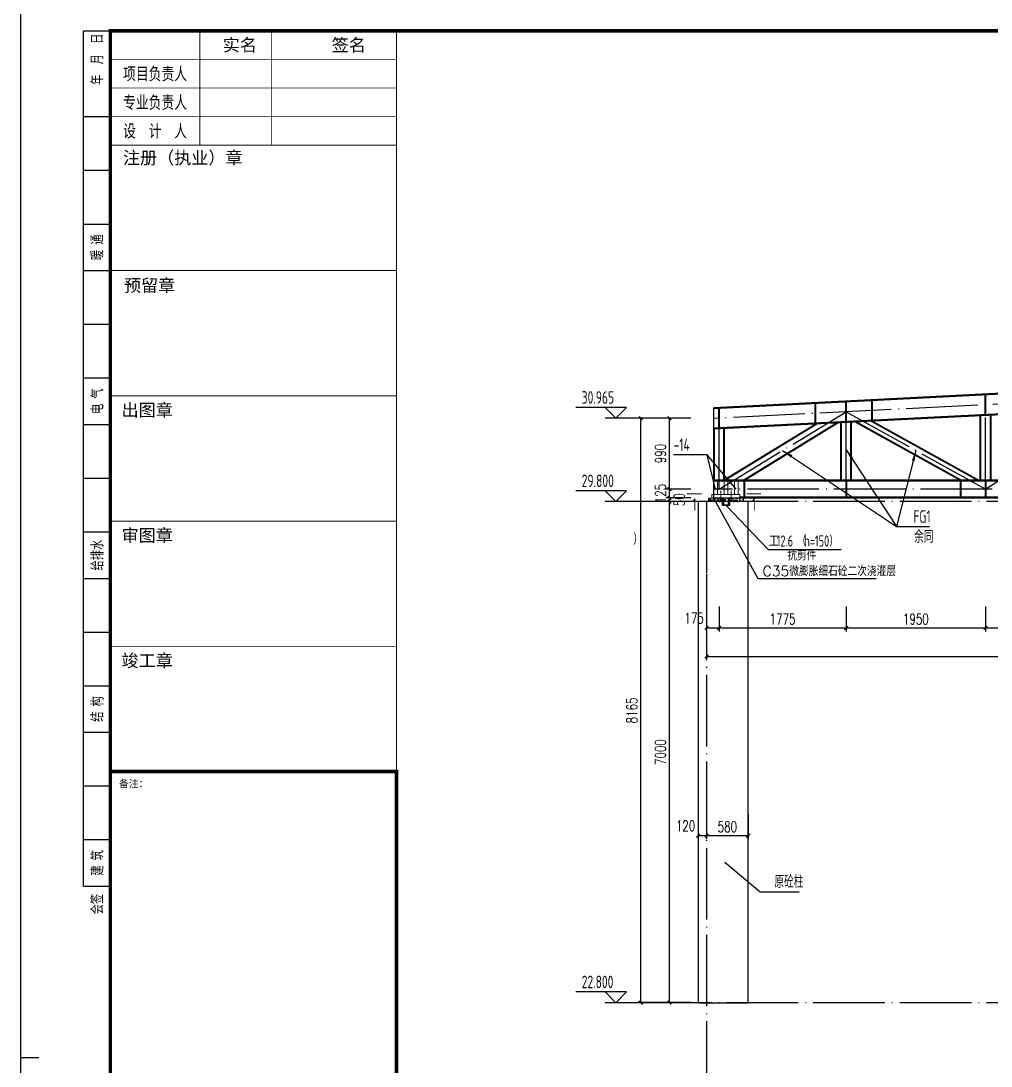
# Model space of a CAD drawing. Extents: x 712773 to 1022356, y -298958 to 209542.
# Drawn here: x 712773 to 726333, y -250921 to -236320 of the extents above; entities that cross this region are included whole.
import ezdxf
from ezdxf.enums import TextEntityAlignment as Align

# ---------------------------------------------------------------- set-up
doc = ezdxf.new("R2010")
doc.units = 0
doc.header["$LTSCALE"] = 500
doc.header["$MEASUREMENT"] = 0
doc.linetypes.add('DOTE', pattern=[2.42, 2, -0.2, 0.02, -0.2])
doc.layers.get('0').update_dxf_attribs({"linetype": 'CONTINUOUS'})
doc.layers.get('DEFPOINTS').update_dxf_attribs({"linetype": 'CONTINUOUS'})
for name, color, linetype, lineweight in [('0S-柱-线', 50, 'CONTINUOUS', 30), ('10', 7, 'CONTINUOUS', 18), ('114', 2, 'CONTINUOUS', 18), ('116', 1, 'CONTINUOUS', 35), ('14', 2, 'CONTINUOUS', 20)]:
    doc.layers.add(name, color=color, linetype=linetype, lineweight=lineweight)
for name, color, linetype in [('AXIS', 3, 'CONTINUOUS'), ('DIM_ELEV', 3, 'CONTINUOUS'), ('DIM_LEAD', 3, 'CONTINUOUS'), ('DOTE', 1, 'DOTE'), ('PUB_DIM', 3, 'CONTINUOUS'), ('PUB_TEXT', 7, 'CONTINUOUS'), ('T-TK', 157, 'CONTINUOUS'), ('加劲板', 6, 'CONTINUOUS'), ('图层1', 165, 'CONTINUOUS'), ('照明平面标注层', 111, 'CONTINUOUS')]:
    doc.layers.add(name, color=color, linetype=linetype)
doc.styles.add('_TCH_DIM', font='SIMPLEX', dxfattribs={"bigfont": 'GBCBIG'})
doc.styles.add('_TCH_DIM_T3', font='SIMPLEX', dxfattribs={"width": 0.705882, "bigfont": 'GBCBIG'})
doc.styles.add('FromPkpm', font='Pkpmeng', dxfattribs={"width": 0.7, "bigfont": 'Pkpmchn'})
doc.styles.add('TK1-TY', font='simhei.ttf')
doc.styles.add('TK2-TY', font='', dxfattribs={"width": 0.8})
doc.styles.add('TSSD_Rein', font='tssdeng.shx', dxfattribs={"width": 0.7, "bigfont": 'hztxt.shx'})
doc.styles.add('图框JND-宋体', font='')
doc.styles.get('TK2-TY').set_extended_font_data('NSimSun')
doc.styles.get('图框JND-宋体').set_extended_font_data('SimSun')
doc.dimstyles.new('_TCH_ARCH&&50', dxfattribs={"dimtxt": 148.75, "dimasz": 50, "dimexe": 50, "dimexo": 100, "dimgap": 50, "dimtad": 1, "dimdec": 0, "dimzin": 0, "dimdsep": 46, "dimtxsty": '_TCH_DIM_T3', "dimblk": 'ARCHTICK', "dimcen": 0.09, "dimclrt": 7, "dimazin": 2, "dimtfac": 1, "dimtdec": 0, "dimtix": 1, "dimtmove": 2, "dimatfit": 3, "dimfxl": 0, "dimtolj": 1, "dimtzin": 0, "dimarcsym": 0})

# ---------------------------------------------------------------- blocks, each defined once
blk = doc.blocks.new('sbghregsbghsegb')
at = {"layer": 'T-TK'}
for p, q in [((13800, -84100), (13800, -24700)), ((15550, -49600), (15550, -25700)), ((15550, -25700), (16300, -25700)), ((15550, -28100), (16300, -28100)), ((15550, -29600), (16300, -29600)), ((15550, -31100), (16300, -31100)), ((15550, -32400), (16300, -32400)), ((15550, -33900), (16300, -33900)), ((15550, -35400), (16300, -35400)), ((15550, -36700), (16300, -36700)), ((15550, -36700), (16300, -36700)), ((15550, -38200), (16300, -38200)), ((15550, -39700), (16300, -39700)), ((15550, -41000), (16300, -41000)), ((15550, -41000), (16300, -41000)), ((15550, -42500), (16300, -42500)), ((15550, -44000), (16300, -44000)), ((15550, -45300), (16300, -45300)), ((15550, -46800), (16300, -46800)), ((15550, -48300), (16300, -48300)), ((15550, -49600), (16300, -49600)), ((14300, -54400), (13800, -54400))]:
    blk.add_line(p, q, dxfattribs=at)
at = {"layer": 'T-TK', "const_width": 100}
for points in [[(16300, -83100), (117900, -83100), (117900, -25700), (16300, -25700)], [(24300, -83100), (16300, -83100), (16300, -46400), (24300, -46400)]]:
    blk.add_lwpolyline(points, close=True, dxfattribs=at)
at = {"layer": '图层1', "linetype": 'Continuous'}
for p in [(22800, -25700), (16300, -46400)]:
    blk.add_line(p, (16300, -25700), dxfattribs=at)
at = {"layer": '图层1', "linetype": 'Continuous', "const_width": 25}
for points in [[(18800, -25700), (18800, -28900)], [(20800, -25700), (20800, -28900)], [(24300, -25700), (24300, -46400)], [(24300, -26500), (16300, -26500)], [(24300, -27300), (16300, -27300)], [(24300, -28100), (16300, -28100)], [(24300, -28900), (16300, -28900)], [(24300, -32400), (16300, -32400)], [(24300, -35900), (16300, -35900)], [(24300, -39400), (16300, -39400)], [(24300, -42900), (16300, -42900)], [(22800, -46400), (16300, -46400)]]:
    blk.add_lwpolyline(points, dxfattribs=at)
at = {"layer": 'T-TK', "style": 'TK2-TY', "width": 0.7}
blk.add_text('年  月  日', height=300, rotation=90, dxfattribs=at).set_placement((16073, -27212))
for s, p in [('暖 通', (15926, -31750)), ('电 气', (15927, -36050)), ('给排水', (15929, -40350)), ('结 构', (15929, -44650)), ('建 筑', (15928, -48950)), ('会签', (15925, -50102))]:
    blk.add_text(s, height=300, rotation=90, dxfattribs=at).set_placement(p, align=Align.MIDDLE_CENTER)
at = {"layer": 'T-TK', "style": 'TK1-TY'}
blk.add_text('备注：', height=200, dxfattribs=at).set_placement((16544, -46836))
at = {"layer": '图层1', "style": '图框JND-宋体'}
for s, p in [('实名', (19921, -26100)), ('签名', (22965, -26100))]:
    blk.add_text(s, height=350, dxfattribs=at).set_placement(p, align=Align.MIDDLE_CENTER)
at = {"layer": '图层1', "style": '图框JND-宋体', "width": 0.75}
for s, p in [('项目负责人', (17550, -26900)), ('专业负责人', (17550, -27700)), ('设  计  人', (17550, -28500))]:
    blk.add_text(s, height=350, dxfattribs=at).set_placement(p, align=Align.MIDDLE_CENTER)
at = {"layer": '图层1', "style": '图框JND-宋体'}
for s, p in [('注册（执业）章', (16653, -29074)), ('预留章', (16679, -32643)), ('出图章', (16614, -36124)), ('审图章', (16614, -39624)), ('竣工章', (16614, -43124))]:
    blk.add_text(s, height=350, dxfattribs=at).set_placement(p, align=Align.TOP_LEFT)
blk = doc.blocks.new('_ArchTick')
at = {"color": 0, "linetype": 'ByBlock', "const_width": 0.4}
blk.add_lwpolyline([(-0.5, -0.5), (0.5, 0.5)], dxfattribs=at)
blk = doc.blocks.new('*D257')
at = {"layer": 'DEFPOINTS', "color": 0, "transparency": 16777216}
for p in [(722357, -244401), (722532, -244401), (722532, -244801)]:
    blk.add_point(p, dxfattribs=at)
at = {"layer": 'PUB_DIM', "color": 0, "lineweight": -2, "transparency": 16777216}
for p, q in [((722357, -244501), (722357, -244851)), ((722532, -244501), (722532, -244851)), ((722357, -244801), (722532, -244801))]:
    blk.add_line(p, q, dxfattribs=at)
at = {"layer": 'PUB_DIM', "color": 0, "lineweight": -2, "transparency": 16777216, "xscale": 50, "yscale": 50, "zscale": 50, "rotation": 180}
blk.add_blockref('_ArchTick', (722357, -244801), dxfattribs=at)
at = {"layer": 'PUB_DIM', "color": 0, "lineweight": -2, "transparency": 16777216, "xscale": 50, "yscale": 50, "zscale": 50}
blk.add_blockref('_ArchTick', (722532, -244801), dxfattribs=at)
at = {"layer": 'PUB_DIM', "color": 7, "transparency": 16777216, "insert": (722182, -244664), "char_height": 148.8, "attachment_point": 5, "style": '_TCH_DIM_T3'}
blk.add_mtext('\\A1;175', dxfattribs=at)
blk = doc.blocks.new('*D258')
at = {"layer": 'DEFPOINTS', "color": 0, "transparency": 16777216}
for p in [(722532, -244401), (724307, -244401), (724307, -244801)]:
    blk.add_point(p, dxfattribs=at)
at = {"layer": 'PUB_DIM', "color": 0, "lineweight": -2, "transparency": 16777216}
for p, q in [((722532, -244501), (722532, -244851)), ((724307, -244501), (724307, -244851)), ((722532, -244801), (724307, -244801))]:
    blk.add_line(p, q, dxfattribs=at)
at = {"layer": 'PUB_DIM', "color": 0, "lineweight": -2, "transparency": 16777216, "xscale": 50, "yscale": 50, "zscale": 50, "rotation": 180}
blk.add_blockref('_ArchTick', (722532, -244801), dxfattribs=at)
at = {"layer": 'PUB_DIM', "color": 0, "lineweight": -2, "transparency": 16777216, "xscale": 50, "yscale": 50, "zscale": 50}
blk.add_blockref('_ArchTick', (724307, -244801), dxfattribs=at)
at = {"layer": 'PUB_DIM', "color": 7, "transparency": 16777216, "insert": (723419, -244677), "char_height": 148.8, "attachment_point": 5, "style": '_TCH_DIM_T3'}
blk.add_mtext('\\A1;1775', dxfattribs=at)
blk = doc.blocks.new('*D259')
at = {"layer": 'DEFPOINTS', "color": 0, "transparency": 16777216}
for p in [(724307, -244401), (726257, -244401), (726257, -244801)]:
    blk.add_point(p, dxfattribs=at)
at = {"layer": 'PUB_DIM', "color": 0, "lineweight": -2, "transparency": 16777216}
for p, q in [((724307, -244501), (724307, -244851)), ((726257, -244501), (726257, -244851)), ((724307, -244801), (726257, -244801))]:
    blk.add_line(p, q, dxfattribs=at)
at = {"layer": 'PUB_DIM', "color": 0, "lineweight": -2, "transparency": 16777216, "xscale": 50, "yscale": 50, "zscale": 50, "rotation": 180}
blk.add_blockref('_ArchTick', (724307, -244801), dxfattribs=at)
at = {"layer": 'PUB_DIM', "color": 0, "lineweight": -2, "transparency": 16777216, "xscale": 50, "yscale": 50, "zscale": 50}
blk.add_blockref('_ArchTick', (726257, -244801), dxfattribs=at)
at = {"layer": 'PUB_DIM', "color": 7, "transparency": 16777216, "insert": (725282, -244677), "char_height": 148.8, "attachment_point": 5, "style": '_TCH_DIM_T3'}
blk.add_mtext('\\A1;1950', dxfattribs=at)
blk = doc.blocks.new('*D260')
at = {"layer": 'DEFPOINTS', "color": 0, "transparency": 16777216}
for p in [(726257, -244401), (728207, -244401), (728207, -244801)]:
    blk.add_point(p, dxfattribs=at)
at = {"layer": 'PUB_DIM', "color": 0, "lineweight": -2, "transparency": 16777216}
for p, q in [((726257, -244501), (726257, -244851)), ((728207, -244501), (728207, -244851)), ((726257, -244801), (728207, -244801))]:
    blk.add_line(p, q, dxfattribs=at)
at = {"layer": 'PUB_DIM', "color": 0, "lineweight": -2, "transparency": 16777216, "xscale": 50, "yscale": 50, "zscale": 50, "rotation": 180}
blk.add_blockref('_ArchTick', (726257, -244801), dxfattribs=at)
at = {"layer": 'PUB_DIM', "color": 0, "lineweight": -2, "transparency": 16777216, "xscale": 50, "yscale": 50, "zscale": 50}
blk.add_blockref('_ArchTick', (728207, -244801), dxfattribs=at)
at = {"layer": 'PUB_DIM', "color": 7, "transparency": 16777216, "insert": (727232, -244677), "char_height": 148.8, "attachment_point": 5, "style": '_TCH_DIM_T3'}
blk.add_mtext('\\A1;1950', dxfattribs=at)
blk = doc.blocks.new('*D283')
at = {"layer": 'AXIS', "color": 0, "lineweight": -2, "transparency": 16777216}
for p, q in [((722357, -244051), (722357, -245251)), ((735357, -244051), (735357, -245251)), ((722357, -245201), (735357, -245201))]:
    blk.add_line(p, q, dxfattribs=at)
at = {"layer": 'DEFPOINTS', "color": 0, "transparency": 16777216}
for p in [(722357, -243951), (735357, -243951), (735357, -245201)]:
    blk.add_point(p, dxfattribs=at)
at = {"layer": 'AXIS', "color": 0, "lineweight": -2, "transparency": 16777216, "xscale": 50, "yscale": 50, "zscale": 50, "rotation": 180}
blk.add_blockref('_ArchTick', (722357, -245201), dxfattribs=at)
at = {"layer": 'AXIS', "color": 0, "lineweight": -2, "transparency": 16777216, "xscale": 50, "yscale": 50, "zscale": 50}
blk.add_blockref('_ArchTick', (735357, -245201), dxfattribs=at)
at = {"layer": 'AXIS', "color": 7, "transparency": 16777216, "insert": (728857, -245077), "char_height": 148.8, "attachment_point": 5, "style": '_TCH_DIM_T3'}
blk.add_mtext('\\A1;13000', dxfattribs=at)
blk = doc.blocks.new('*D284')
at = {"layer": 'DEFPOINTS', "color": 0, "transparency": 16777216}
for p in [(721837, -241870), (722237, -241870), (722237, -242860)]:
    blk.add_point(p, dxfattribs=at)
at = {"layer": 'PUB_DIM', "color": 0, "lineweight": -2, "transparency": 16777216}
for p, q in [((722137, -241870), (721787, -241870)), ((721837, -242860), (721837, -241870)), ((722137, -242860), (721787, -242860))]:
    blk.add_line(p, q, dxfattribs=at)
at = {"layer": 'PUB_DIM', "color": 0, "lineweight": -2, "transparency": 16777216, "xscale": 50, "yscale": 50, "zscale": 50}
for p, rotation in [((721837, -241870), 90), ((721837, -242860), 270)]:
    blk.add_blockref('_ArchTick', p, dxfattribs=dict(at, rotation=rotation))
at = {"layer": 'PUB_DIM', "color": 7, "transparency": 16777216, "insert": (721712, -242365), "char_height": 148.8, "attachment_point": 5, "rotation": 90, "style": '_TCH_DIM_T3'}
blk.add_mtext('\\A1;990', dxfattribs=at)
blk = doc.blocks.new('*D285')
at = {"layer": 'DEFPOINTS', "color": 0, "transparency": 16777216}
for p in [(721837, -242860), (722237, -242860), (722237, -242985)]:
    blk.add_point(p, dxfattribs=at)
at = {"layer": 'PUB_DIM', "color": 0, "lineweight": -2, "transparency": 16777216}
for p, q in [((721837, -242860), (721837, -242810)), ((722137, -242860), (721787, -242860)), ((721837, -242985), (721837, -242860)), ((722137, -242985), (721787, -242985)), ((721837, -242985), (721837, -243035))]:
    blk.add_line(p, q, dxfattribs=at)
at = {"layer": 'PUB_DIM', "color": 0, "lineweight": -2, "transparency": 16777216, "xscale": 50, "yscale": 50, "zscale": 50}
for p, rotation in [((721837, -242860), 270), ((721837, -242985), 90)]:
    blk.add_blockref('_ArchTick', p, dxfattribs=dict(at, rotation=rotation))
at = {"layer": 'PUB_DIM', "color": 7, "transparency": 16777216, "insert": (721712, -242923), "char_height": 148.8, "attachment_point": 5, "rotation": 90, "style": '_TCH_DIM_T3'}
blk.add_mtext('\\A1;125', dxfattribs=at)
blk = doc.blocks.new('*D286')
at = {"layer": 'DEFPOINTS', "color": 0, "transparency": 16777216}
for p in [(721837, -242985), (722237, -242985), (722237, -243035)]:
    blk.add_point(p, dxfattribs=at)
at = {"layer": 'PUB_DIM', "color": 0, "lineweight": -2, "transparency": 16777216}
for p, q in [((721837, -242985), (721837, -242935)), ((722137, -242985), (721787, -242985)), ((722137, -243035), (721787, -243035)), ((721837, -243035), (721837, -242985)), ((721837, -243035), (721837, -243085))]:
    blk.add_line(p, q, dxfattribs=at)
at = {"layer": 'PUB_DIM', "color": 0, "lineweight": -2, "transparency": 16777216, "xscale": 50, "yscale": 50, "zscale": 50}
for p, rotation in [((721837, -242985), 270), ((721837, -243035), 90)]:
    blk.add_blockref('_ArchTick', p, dxfattribs=dict(at, rotation=rotation))
at = {"layer": 'PUB_DIM', "color": 7, "transparency": 16777216, "insert": (721974, -243010), "char_height": 148.8, "attachment_point": 5, "rotation": 90, "style": '_TCH_DIM_T3'}
blk.add_mtext('\\A1;50', dxfattribs=at)
blk = doc.blocks.new('*D287')
at = {"layer": 'DEFPOINTS', "color": 0, "transparency": 16777216}
for p in [(721837, -243035), (722237, -243035), (722237, -250035)]:
    blk.add_point(p, dxfattribs=at)
at = {"layer": 'PUB_DIM', "color": 0, "lineweight": -2, "transparency": 16777216}
for p, q in [((722137, -243035), (721787, -243035)), ((721837, -250035), (721837, -243035)), ((722137, -250035), (721787, -250035))]:
    blk.add_line(p, q, dxfattribs=at)
at = {"layer": 'PUB_DIM', "color": 0, "lineweight": -2, "transparency": 16777216, "xscale": 50, "yscale": 50, "zscale": 50}
for p, rotation in [((721837, -243035), 90), ((721837, -250035), 270)]:
    blk.add_blockref('_ArchTick', p, dxfattribs=dict(at, rotation=rotation))
at = {"layer": 'PUB_DIM', "color": 7, "transparency": 16777216, "insert": (721712, -246535), "char_height": 148.8, "attachment_point": 5, "rotation": 90, "style": '_TCH_DIM_T3'}
blk.add_mtext('\\A1;7000', dxfattribs=at)
blk = doc.blocks.new('*D288')
at = {"layer": 'DEFPOINTS', "color": 0, "transparency": 16777216}
for p in [(721437, -241870), (722237, -241870), (722237, -250035)]:
    blk.add_point(p, dxfattribs=at)
at = {"layer": 'PUB_DIM', "color": 0, "lineweight": -2, "transparency": 16777216}
for p, q in [((722137, -241870), (721387, -241870)), ((721437, -250035), (721437, -241870)), ((722137, -250035), (721387, -250035))]:
    blk.add_line(p, q, dxfattribs=at)
at = {"layer": 'PUB_DIM', "color": 0, "lineweight": -2, "transparency": 16777216, "xscale": 50, "yscale": 50, "zscale": 50}
for p, rotation in [((721437, -241870), 90), ((721437, -250035), 270)]:
    blk.add_blockref('_ArchTick', p, dxfattribs=dict(at, rotation=rotation))
at = {"layer": 'PUB_DIM', "color": 7, "transparency": 16777216, "insert": (721312, -245953), "char_height": 148.8, "attachment_point": 5, "rotation": 90, "style": '_TCH_DIM_T3'}
blk.add_mtext('\\A1;8165', dxfattribs=at)
blk = doc.blocks.new('*D711')
at = {"layer": 'DEFPOINTS', "color": 0, "transparency": 16777216}
for p in [(722237, -247303), (722357, -247303), (722357, -247702)]:
    blk.add_point(p, dxfattribs=at)
at = {"layer": 'PUB_DIM', "color": 0, "lineweight": -2, "transparency": 16777216}
for p, q in [((722237, -247403), (722237, -247752)), ((722357, -247403), (722357, -247752)), ((722237, -247702), (722357, -247702))]:
    blk.add_line(p, q, dxfattribs=at)
at = {"layer": 'PUB_DIM', "color": 0, "lineweight": -2, "transparency": 16777216, "xscale": 50, "yscale": 50, "zscale": 50, "rotation": 180}
blk.add_blockref('_ArchTick', (722237, -247702), dxfattribs=at)
at = {"layer": 'PUB_DIM', "color": 0, "lineweight": -2, "transparency": 16777216, "xscale": 50, "yscale": 50, "zscale": 50}
blk.add_blockref('_ArchTick', (722357, -247702), dxfattribs=at)
at = {"layer": 'PUB_DIM', "color": 7, "transparency": 16777216, "insert": (722062, -247565), "char_height": 148.8, "attachment_point": 5, "style": '_TCH_DIM_T3'}
blk.add_mtext('\\A1;120', dxfattribs=at)
blk = doc.blocks.new('*D712')
at = {"layer": 'DEFPOINTS', "color": 0, "transparency": 16777216}
for p in [(722357, -247303), (722937, -247303), (722937, -247702)]:
    blk.add_point(p, dxfattribs=at)
at = {"layer": 'PUB_DIM', "color": 0, "lineweight": -2, "transparency": 16777216}
for p, q in [((722357, -247403), (722357, -247752)), ((722937, -247403), (722937, -247752)), ((722357, -247702), (722937, -247702))]:
    blk.add_line(p, q, dxfattribs=at)
at = {"layer": 'PUB_DIM', "color": 0, "lineweight": -2, "transparency": 16777216, "xscale": 50, "yscale": 50, "zscale": 50, "rotation": 180}
blk.add_blockref('_ArchTick', (722357, -247702), dxfattribs=at)
at = {"layer": 'PUB_DIM', "color": 0, "lineweight": -2, "transparency": 16777216, "xscale": 50, "yscale": 50, "zscale": 50}
blk.add_blockref('_ArchTick', (722937, -247702), dxfattribs=at)
at = {"layer": 'PUB_DIM', "color": 7, "transparency": 16777216, "insert": (722647, -247578), "char_height": 148.8, "attachment_point": 5, "style": '_TCH_DIM_T3'}
blk.add_mtext('\\A1;580', dxfattribs=at)

msp = doc.modelspace()

# ---------------------------------------------------------------- hatches: boundary and pattern name
h = msp.add_hatch()
h.set_pattern_fill('混凝土', color=256, scale=10)
h.set_pattern_definition([(50, (-1324275.8, 1938656.12), (71.7260183, -6.2752135), [7.5, -82.5]), (355, (-1324275.8, 1938656.12), (-13.8751334, 75.2192134), [6, -66]), (100.4514, (-1324269.82, 1938655.595), (57.8509382, 68.9439542), [6.374019, -70.1142112]), (46.1842, (-1324275.8, 1938676.12), (106.7241049, -16.5519014), [11.25, -123.75]), (96.6356, (-1324266.91, 1938674.74), (93.4662706, 97.411787), [9.5610288, -105.1713]), (351.1842, (-1324275.8, 1938676.12), (93.4661945, 97.41186), [9, -99]), (21, (-1324265.8, 1938671.12), (59.6907052, -40.2618891), [7.5, -82.5]), (326, (-1324265.8, 1938671.12), (24.3315332, 72.5150045), [6, -66]), (71.4514, (-1324260.826, 1938667.76), (84.0222629, 32.2530497), [6.374019, -70.1142112]), (37.5, (-1324275.8, 1938656.118), (1.21598553, 33.28938538), [0, -65.2, 0, -67, 0, -66.25]), (7.5, (-1324275.8, 1938656.118), (26.30695374, 39.4411712), [0, -38.2, 0, -63.7, 0, -25.25]), (327.5, (-1324298.1, 1938656.118), (53.38224362, -2.25548717), [0, -25, 0, -78, 0, -103.5]), (317.5, (-1324308.1, 1938656.12), (58.3186169, 10.0104982), [0, -32.5, 0, -51.8, 0, -73.5])])
h.paths.add_polyline_path([(722381.8, -242985.4), (722871.8, -242985.4), (722871.8, -243035.4), (722381.8, -243035.4)])

# ---------------------------------------------------------------- linework, layer by layer
for p, q in [((741856.7, -240760.2), (722456.8, -241739)), ((741856.8, -241045.6), (722456.8, -242024.4)), ((735356.8, -241076.4), (722456.8, -241724)), ((735371.3, -241361), (722456.8, -242009.4)), ((722456.8, -242985.4), (722456.8, -241724)), ((722866.2, -242735.4), (724171.5, -241936.7)), ((722885.7, -242735.4), (724192.7, -241935.7)), ((724231.8, -242735.4), (724231.8, -241933.7)), ((724240.8, -242735.4), (724240.8, -241933.3)), ((724372.8, -242735.4), (724372.8, -241926.6)), ((724381.8, -242735.4), (724381.8, -241926.2)), ((726181.8, -242735.4), (726181.8, -241835.4)), ((726190.8, -242735.4), (726190.8, -241835)), ((726322.8, -242735.4), (726322.8, -241828.3)), ((726331.8, -242735.4), (726331.8, -241827.9)), ((722465.8, -242735.4), (722465.8, -242024)), ((722597.8, -242735.4), (722597.8, -242017.2)), ((722606.8, -242727.9), (723874.6, -241951.7)), ((722606.8, -242735.4), (722606.8, -242016.8)), ((722613.7, -242735.4), (723895.8, -241950.6)), ((735356.8, -242735.4), (722456.8, -242735.4)), ((761436.8, -242749.4), (722456.8, -242749.4)), ((761436.8, -242985.4), (722456.8, -242985.4)), ((735356.8, -242971.4), (722821.8, -242971.4))]:
    msp.add_line(p, q)
for points in [[(724437, -241923.4), (725902.3, -242735.4)], [(724454, -241922.5), (725920.8, -242735.4)], [(724656.4, -241912.3), (726141.6, -242735.4)], [(724673.4, -241911.5), (726160.1, -242735.4)]]:
    msp.add_lwpolyline(points)
at = {"layer": '0S-柱-线'}
msp.add_lwpolyline([(722236.8, -250035.4), (722936.8, -250035.4), (722936.8, -243035.4), (722236.8, -243035.4)], close=True, dxfattribs=at)
at = {"layer": '10', "ltscale": 100}
for p, q in [((722086.8, -242925.4), (722286.8, -242925.4)), ((723116.8, -242925.4), (722916.8, -242925.4))]:
    msp.add_line(p, q, dxfattribs=at)
at = {"layer": '10'}
msp.add_lwpolyline([(722381.8, -242985.4), (722871.8, -242985.4), (722871.8, -243035.4), (722381.8, -243035.4)], close=True, dxfattribs=at)
at = {"layer": '114', "color": 2, "lineweight": 20, "ltscale": 100}
for p, q in [((722554.3, -242885.4), (722554.3, -243035.4)), ((722699.3, -242885.4), (722699.3, -243035.4))]:
    msp.add_line(p, q, dxfattribs=at)
at = {"layer": '114', "color": 1, "ltscale": 100, "const_width": 7}
for points in [[(722554.3, -242935.4), (722554.3, -242985.4)], [(722699.3, -242935.4), (722699.3, -242985.4)]]:
    msp.add_lwpolyline(points, dxfattribs=at)
at = {"layer": '116', "ltscale": 100}
for p, q in [((722576.8, -242985.4), (722576.8, -243085.4)), ((722576.8, -243085.4), (722676.8, -243085.4)), ((722591.8, -242985.4), (722591.8, -243085.4)), ((722661.8, -242985.4), (722661.8, -243085.4)), ((722676.8, -242985.4), (722676.8, -243085.4))]:
    msp.add_line(p, q, dxfattribs=at)
at = {"layer": '14', "ltscale": 100}
for p, q in [((722456.8, -242935.4), (722456.8, -242735.4)), ((722506.8, -242735.4), (722506.8, -242935.4)), ((722431.8, -242985.4), (722431.8, -242935.4)), ((722431.8, -242935.4), (722821.8, -242935.4)), ((722506.8, -242935.4), (722456.8, -242935.4)), ((722821.8, -242935.4), (722821.8, -242985.4)), ((722821.8, -242985.4), (722431.8, -242985.4))]:
    msp.add_line(p, q, dxfattribs=at)
at = {"layer": '14', "color": 2, "ltscale": 100}
for p, q in [((722601.8, -242735.4), (722651.8, -242735.4)), ((722601.8, -242935.4), (722601.8, -242735.4)), ((722651.8, -242735.4), (722651.8, -242935.4)), ((722746.8, -242735.4), (722746.8, -242935.4)), ((722796.8, -242935.4), (722796.8, -242735.4)), ((722651.8, -242935.4), (722601.8, -242935.4)), ((722746.8, -242935.4), (722796.8, -242935.4))]:
    msp.add_line(p, q, dxfattribs=at)
at = {"layer": 'DIM_ELEV'}
for p, q in [((721236.8, -241720.4), (720528.7, -241720.4)), ((721086.8, -241870.4), (720936.8, -241720.4)), ((721086.8, -241870.4), (721236.8, -241720.4)), ((721436.8, -241870.4), (720936.8, -241870.4)), ((721236.8, -242885.4), (720528.7, -242885.4)), ((721086.8, -243035.4), (720936.8, -242885.4)), ((721086.8, -243035.4), (721236.8, -242885.4)), ((721436.8, -243035.4), (720936.8, -243035.4)), ((721236.8, -249885.4), (720528.7, -249885.4)), ((721086.8, -250035.4), (720936.8, -249885.4)), ((721086.8, -250035.4), (721236.8, -249885.4)), ((721436.8, -250035.4), (720936.8, -250035.4))]:
    msp.add_line(p, q, dxfattribs=at)
at = {"layer": 'DIM_LEAD'}
for p, q in [((722364.1, -242379.9), (721896.1, -242379.9)), ((722481.8, -242860.4), (722364.1, -242379.9)), ((722771.8, -242860.4), (722364.1, -242379.9)), ((723419.3, -242320.1), (725010.4, -243384.8)), ((724306.8, -242310), (725010.4, -243384.8)), ((724306.8, -242310), (725010.4, -243384.8)), ((725281.8, -242320.1), (725010.4, -243384.8)), ((725010.4, -243384.8), (725473, -243384.8)), ((722610.2, -248072.9), (723103.9, -248484.8)), ((723103.9, -248484.8), (723650.4, -248484.8))]:
    msp.add_line(p, q, dxfattribs=at)
for points in [[(723419.3, -242320.1, 0, 40, 0), (723543.9, -242403.5, 0, 0, 0)], [(724306.8, -242310, 0, 40, 0), (724388.9, -242435.5, 0, 0, 0)], [(724306.8, -242310, 0, 40, 0), (724388.9, -242435.5, 0, 0, 0)], [(725281.8, -242320.1, 0, 40, 0), (725244.7, -242465.4, 0, 0, 0)]]:
    msp.add_lwpolyline(points, format="xyseb", dxfattribs=at)
at = {"layer": 'DOTE'}
for p, q in [((741856.8, -240895.4), (722456.8, -241874.2)), ((724306.8, -242860.4), (724306.8, -241779.7)), ((726256.8, -242860.4), (726256.8, -241681.5)), ((722531.8, -242860.4), (722531.8, -241870.4)), ((761436.8, -242860.4), (722456.8, -242860.4)), ((762356.8, -243035.4), (721356.8, -243035.4)), ((722356.8, -243035.4), (722356.8, -251035.4)), ((762356.8, -250035.4), (721356.8, -250035.4))]:
    msp.add_line(p, q, dxfattribs=at)
msp.add_lwpolyline([(722531.8, -242860.4), (724306.8, -241779.7), (726256.8, -242860.4), (728206.8, -241583.2), (730156.8, -242860.4), (732106.8, -241386.7), (734056.8, -242860.4), (736006.8, -241190.2), (737956.8, -242860.4), (739906.8, -240994.9), (741856.8, -242860.4)], dxfattribs=at)
at = {"layer": 'PUB_DIM'}
for points in [[(724725.4, -244116.3), (723075.4, -244116.3), (722473.2, -243013.1)], [(722626.8, -243085.4), (723214.9, -243702.5), (724239.5, -243702.5)]]:
    msp.add_lwpolyline(points, dxfattribs=at)
at = {"layer": '加劲板'}
for p, q in [((724302.3, -241915.4), (724302.3, -241644.8)), ((724311.3, -241915.4), (724311.3, -241644.3)), ((724664.4, -241897.5), (724664.4, -241626.5)), ((724673.4, -241897.1), (724673.4, -241626.1)), ((726252.3, -241817.2), (726252.3, -241546.5)), ((726261.3, -241817.2), (726261.3, -241546.1)), ((722527.3, -242005.6), (722527.3, -241735)), ((722536.3, -242005.6), (722536.3, -241734.5)), ((723874.6, -241937.1), (723874.6, -241666.3)), ((723883.6, -241936.6), (723883.6, -241665.9)), ((722876.7, -242749.4), (722876.7, -242971.4)), ((722885.7, -242749.4), (722885.7, -242971.4)), ((724302.3, -242749.4), (724302.3, -242971.4)), ((724311.3, -242749.4), (724311.3, -242971.4)), ((725902.3, -242749.4), (725902.3, -242971.4)), ((725911.3, -242749.4), (725911.3, -242971.4)), ((726252.3, -242749.4), (726252.3, -242971.4)), ((726261.3, -242749.4), (726261.3, -242971.4))]:
    msp.add_line(p, q, dxfattribs=at)

# ---------------------------------------------------------------- block references
at = {"layer": '照明平面标注层', "xscale": 0.5, "yscale": 0.5, "zscale": 0.5}
msp.add_blockref('sbghregsbghsegb', (705873, -223607.5), dxfattribs=at)

# ---------------------------------------------------------------- texts
at = {"layer": '10', "style": 'FromPkpm', "width": 0.77}
for p in [(722186.8, -243075.4), (723016.8, -243075.4)]:
    msp.add_text('1', height=175, dxfattribs=at).set_placement(p, align=Align.MIDDLE_CENTER)
at = {"layer": 'PUB_TEXT', "style": 'TSSD_Rein', "width": 0.7}
for s, height, p in [('30.965', 175, (720611.7, -241667.9)), ('-14', 175, (721896.1, -242327.4)), ('29.800', 175, (720611.7, -242832.9)), ('FG1', 175, (725246.8, -243332.3)), ('）', 155.5, (721331.1, -243636.3)), ('工', 155.5, (723228.3, -243663.3)), ('12.6', 155.52, (723337.1, -243663.3)), ('（', 155.5, (723615, -243663.3)), ('h=150）', 155.52, (723723.9, -243663.3)), ('余同', 175, (725256.9, -243612.3)), ('原砼柱', 175, (723305.1, -248432.3)), ('22.800', 175, (720611.7, -249832.9))]:
    msp.add_text(s, height=height, dxfattribs=at).set_placement(p)
at = {"layer": 'PUB_TEXT', "style": '_TCH_DIM'}
for s, height, p in [('抗剪件', 142.86, (723483.9, -243857.9)), ('C35微膨胀细石砼二次浇灌层', 142.858, (723138.5, -244076.9))]:
    msp.add_text(s, height=height, dxfattribs=at).set_placement(p)

# ---------------------------------------------------------------- dimensions: what is measured, and where the dimension line sits
at = {"layer": 'AXIS'}
dim = msp.add_aligned_dim(p1=(722356.8, -243951.4), p2=(735356.8, -243951.4), distance=-1250, dimstyle='_TCH_ARCH&&50', dxfattribs=at)
dim.commit()
dim.dimension.update_dxf_attribs({"geometry": '*D283', "text_midpoint": (728856.8, -245077.1)})
at = {"layer": 'PUB_DIM'}
for p1, p2, distance, picture, middle in [((722236.8, -250035.4), (722236.8, -241870.4), 800, '*D288', (721312.4, -245952.9)), ((722236.8, -242860.4), (722236.8, -241870.4), 400, '*D284', (721712.4, -242365.4)), ((722236.8, -242985.4), (722236.8, -242860.4), 400, '*D285', (721712.4, -242922.9)), ((722236.8, -250035.4), (722236.8, -243035.4), 400, '*D287', (721712.4, -246535.4)), ((722531.8, -244401.4), (724306.8, -244401.4), -400, '*D258', (723419.3, -244677.1)), ((724306.8, -244401.4), (726256.8, -244401.4), -400, '*D259', (725281.8, -244677.1)), ((726256.8, -244401.4), (728206.8, -244401.4), -400, '*D260', (727231.8, -244677.1)), ((722356.8, -247303), (722936.8, -247303), -399.2, '*D712', (722646.8, -247577.7))]:
    dim = msp.add_aligned_dim(p1=p1, p2=p2, distance=distance, dimstyle='_TCH_ARCH&&50', dxfattribs=at)
    dim.commit()
    dim.dimension.update_dxf_attribs({"geometry": picture, "text_midpoint": middle})
for base, p1, p2, angle, picture, middle in [((721836.8, -242985.4), (722236.8, -243035.4), (722236.8, -242985.4), 90, '*D286', (721974.3, -243010.4)), ((722531.8, -244801.4), (722356.8, -244401.4), (722531.8, -244401.4), 0, '*D257', (722181.8, -244663.9)), ((722356.8, -247702.1), (722236.8, -247303), (722356.8, -247303), 0, '*D711', (722061.8, -247564.6))]:
    dim = msp.add_linear_dim(base=base, p1=p1, p2=p2, angle=angle, dimstyle='_TCH_ARCH&&50', dxfattribs=at)
    dim.commit()
    dim.dimension.update_dxf_attribs({"geometry": picture, "text_midpoint": middle, "dimtype": 129})

doc.saveas('drawing.dxf')
